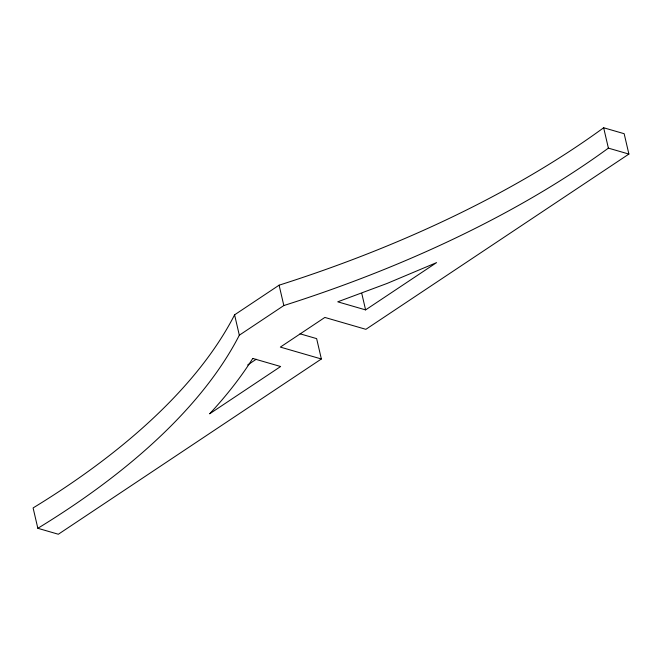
<?xml version="1.0" encoding="UTF-8"?>
<svg xmlns="http://www.w3.org/2000/svg" width="662" height="662" viewBox="0 0 662 662"><rect width="100%" height="100%" fill="white"/><g stroke="black" fill="none" stroke-linecap="round" stroke-linejoin="round"><path stroke-width="0.99" d="M321.368 358.986L58.347 534.242L37.842 528.293L33.1 507.928A690.044 316.486 -13.1 0 0 234.588 314.839L279.099 285.181A690.044 316.486 -13.1 0 0 603.653 127.758L624.158 133.707L628.9 154.072L365.879 329.328L324.86 317.437L280.349 347.095L321.368 358.986L316.635 338.621L300.027 333.805M37.842 528.293A690.044 316.486 -13.1 0 0 239.321 335.204L283.832 305.546A690.044 316.486 -13.1 0 0 608.386 148.131L628.9 154.072M247.671 364.961L256.219 359.259M365.598 309.899L436.581 262.607L387.105 283.435L337.736 301.822L365.598 309.899L361.766 293.415M603.653 127.758L608.386 148.131M279.099 285.181L283.832 305.546M234.588 314.839L239.321 335.204M252.76 358.44C240.281 378.275 225.56 396.637 209.647 413.816L280.63 366.516L252.76 358.44"/></g></svg>
